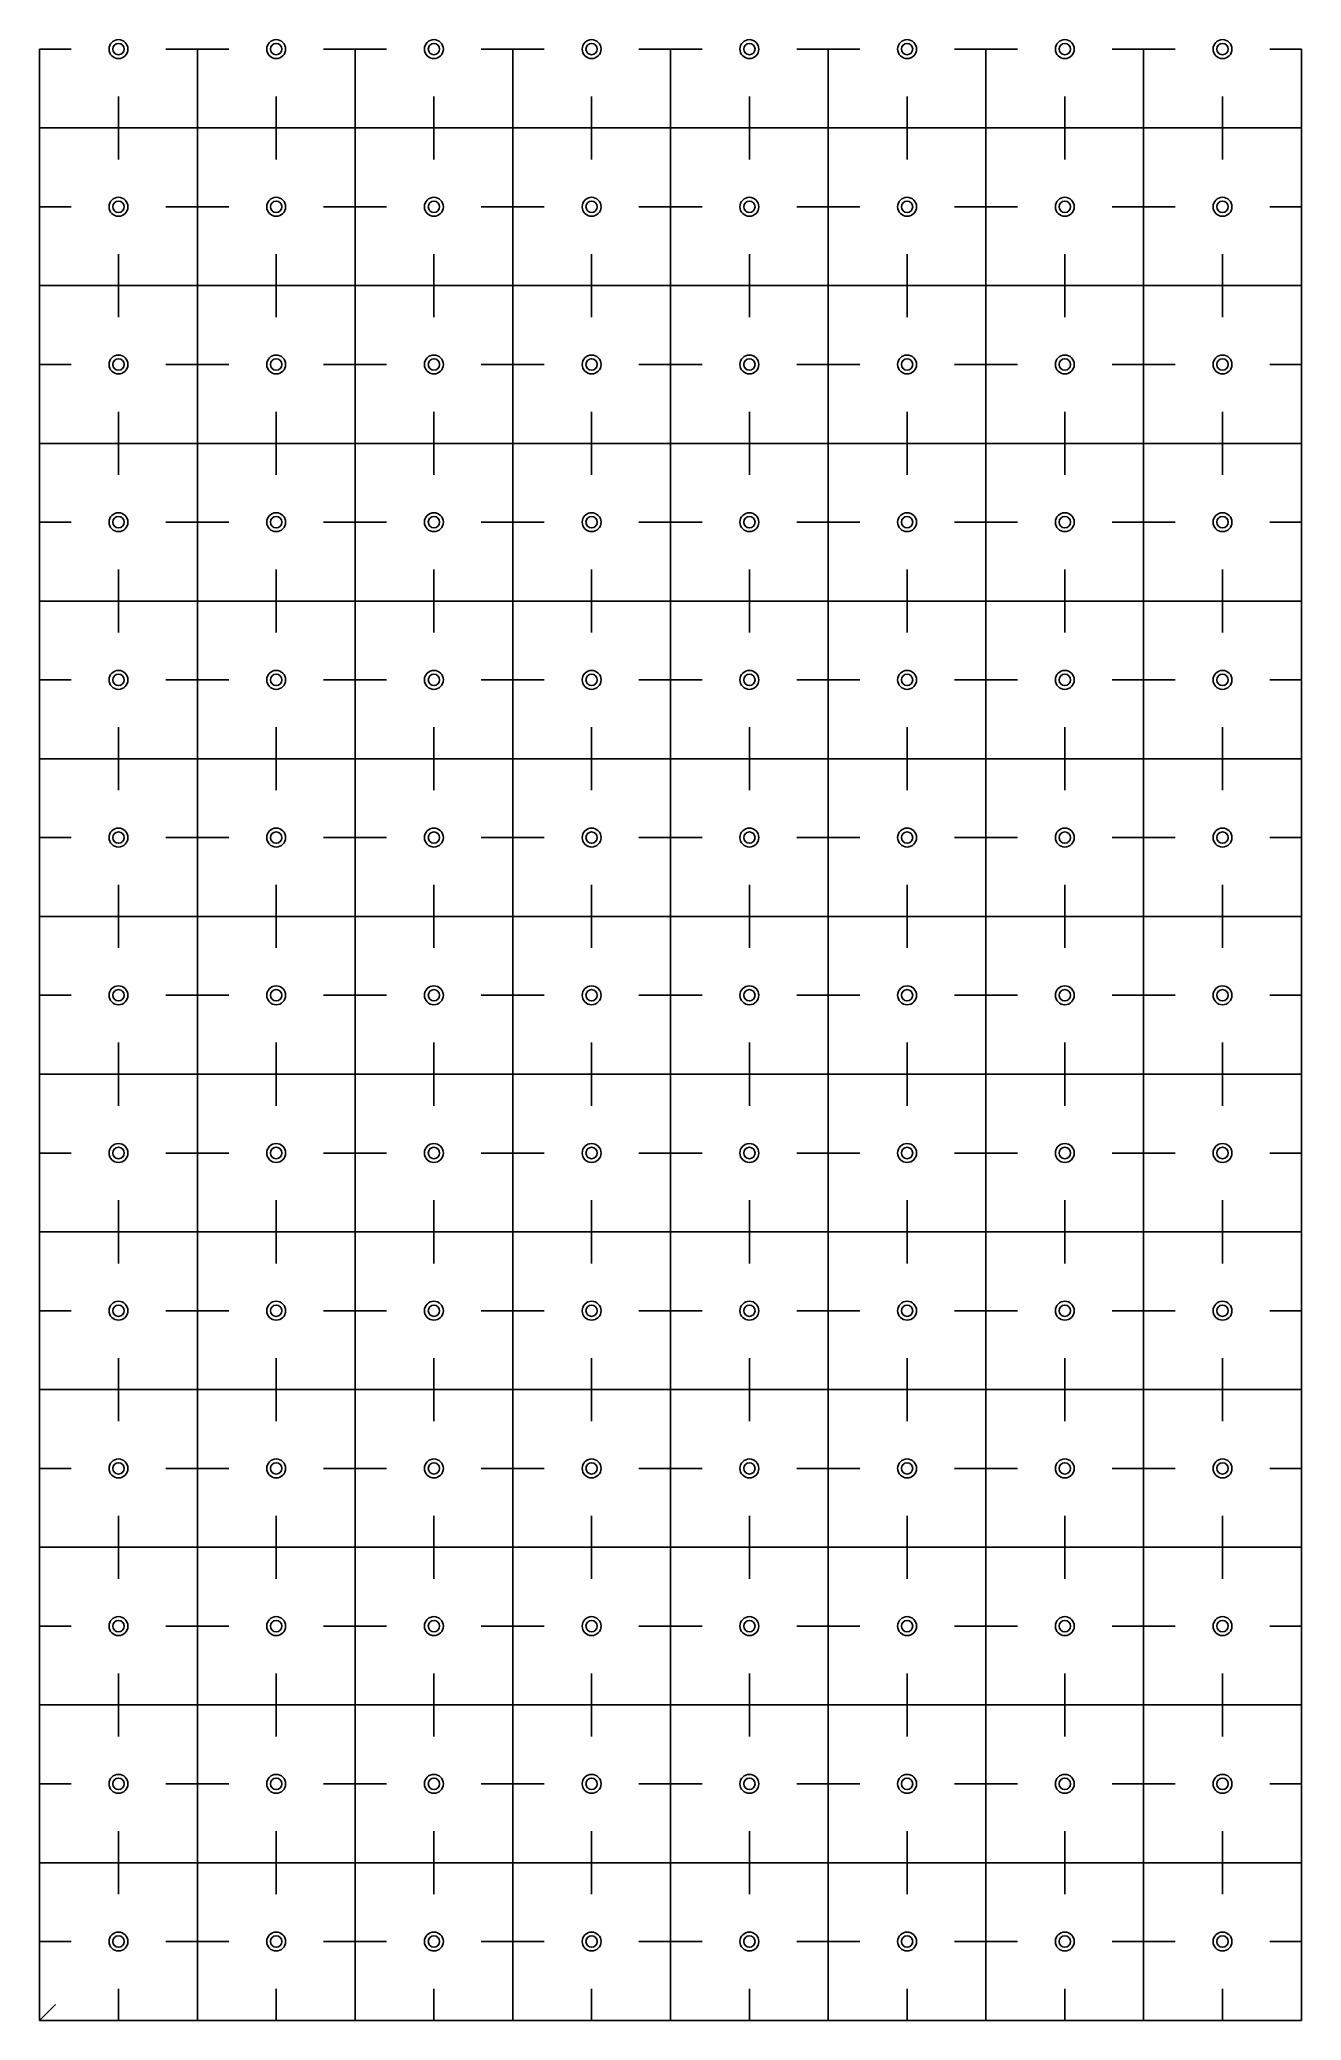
# Model space of a CAD drawing. Header units: millimetres. Extents: x 0 to 800, y 0 to 1256.
import ezdxf

# ---------------------------------------------------------------- set-up
doc = ezdxf.new("R2010")
doc.units = ezdxf.units.MM

msp = doc.modelspace()

# ---------------------------------------------------------------- linework, layer by layer
for p, q in [((0, 0), (0, 1250)), ((100, 0), (100, 1250)), ((200, 0), (200, 1250)), ((300, 0), (300, 1250)), ((400, 0), (400, 1250)), ((500, 0), (500, 1250)), ((600, 0), (600, 1250)), ((700, 0), (700, 1250)), ((800, 0), (800, 1250)), ((0, 0), (0, 0)), ((100, 0), (100, 0)), ((200, 0), (200, 0)), ((300, 0), (300, 0)), ((400, 0), (400, 0)), ((500, 0), (500, 0)), ((600, 0), (600, 0)), ((700, 0), (700, 0)), ((800, 0), (800, 0))]:
    msp.add_line(p, q)
at = {"layer": 'corner'}
for q in [(10, 10), (0, 0)]:
    msp.add_line((0, 0), q, dxfattribs=at)
at = {"layer": 'holes'}
for p, q in [((53.6, 1250), (53.6, 1250)), ((56, 1250), (56, 1250)), ((153.6, 1250), (153.6, 1250)), ((156, 1250), (156, 1250)), ((253.6, 1250), (253.6, 1250)), ((256, 1250), (256, 1250)), ((353.6, 1250), (353.6, 1250)), ((356, 1250), (356, 1250)), ((453.6, 1250), (453.6, 1250)), ((456, 1250), (456, 1250)), ((553.6, 1250), (553.6, 1250)), ((556, 1250), (556, 1250)), ((653.6, 1250), (653.6, 1250)), ((656, 1250), (656, 1250)), ((753.6, 1250), (753.6, 1250)), ((756, 1250), (756, 1250)), ((53.6, 1150), (53.6, 1150)), ((56, 1150), (56, 1150)), ((153.6, 1150), (153.6, 1150)), ((156, 1150), (156, 1150)), ((253.6, 1150), (253.6, 1150)), ((256, 1150), (256, 1150)), ((353.6, 1150), (353.6, 1150)), ((356, 1150), (356, 1150)), ((453.6, 1150), (453.6, 1150)), ((456, 1150), (456, 1150)), ((553.6, 1150), (553.6, 1150)), ((556, 1150), (556, 1150)), ((653.6, 1150), (653.6, 1150)), ((656, 1150), (656, 1150)), ((753.6, 1150), (753.6, 1150)), ((756, 1150), (756, 1150)), ((53.6, 1050), (53.6, 1050)), ((56, 1050), (56, 1050)), ((153.6, 1050), (153.6, 1050)), ((156, 1050), (156, 1050)), ((253.6, 1050), (253.6, 1050)), ((256, 1050), (256, 1050)), ((353.6, 1050), (353.6, 1050)), ((356, 1050), (356, 1050)), ((453.6, 1050), (453.6, 1050)), ((456, 1050), (456, 1050)), ((553.6, 1050), (553.6, 1050)), ((556, 1050), (556, 1050)), ((653.6, 1050), (653.6, 1050)), ((656, 1050), (656, 1050)), ((753.6, 1050), (753.6, 1050)), ((756, 1050), (756, 1050)), ((53.6, 950), (53.6, 950)), ((56, 950), (56, 950)), ((153.6, 950), (153.6, 950)), ((156, 950), (156, 950)), ((253.6, 950), (253.6, 950)), ((256, 950), (256, 950)), ((353.6, 950), (353.6, 950)), ((356, 950), (356, 950)), ((453.6, 950), (453.6, 950)), ((456, 950), (456, 950)), ((553.6, 950), (553.6, 950)), ((556, 950), (556, 950)), ((653.6, 950), (653.6, 950)), ((656, 950), (656, 950)), ((753.6, 950), (753.6, 950)), ((756, 950), (756, 950)), ((53.6, 850), (53.6, 850)), ((56, 850), (56, 850)), ((153.6, 850), (153.6, 850)), ((156, 850), (156, 850)), ((253.6, 850), (253.6, 850)), ((256, 850), (256, 850)), ((353.6, 850), (353.6, 850)), ((356, 850), (356, 850)), ((453.6, 850), (453.6, 850)), ((456, 850), (456, 850)), ((553.6, 850), (553.6, 850)), ((556, 850), (556, 850)), ((653.6, 850), (653.6, 850)), ((656, 850), (656, 850)), ((753.6, 850), (753.6, 850)), ((756, 850), (756, 850)), ((53.6, 750), (53.6, 750)), ((56, 750), (56, 750)), ((153.6, 750), (153.6, 750)), ((156, 750), (156, 750)), ((253.6, 750), (253.6, 750)), ((256, 750), (256, 750)), ((353.6, 750), (353.6, 750)), ((356, 750), (356, 750)), ((453.6, 750), (453.6, 750)), ((456, 750), (456, 750)), ((553.6, 750), (553.6, 750)), ((556, 750), (556, 750)), ((653.6, 750), (653.6, 750)), ((656, 750), (656, 750)), ((753.6, 750), (753.6, 750)), ((756, 750), (756, 750)), ((53.6, 650), (53.6, 650)), ((56, 650), (56, 650)), ((153.6, 650), (153.6, 650)), ((156, 650), (156, 650)), ((253.6, 650), (253.6, 650)), ((256, 650), (256, 650)), ((353.6, 650), (353.6, 650)), ((356, 650), (356, 650)), ((453.6, 650), (453.6, 650)), ((456, 650), (456, 650)), ((553.6, 650), (553.6, 650)), ((556, 650), (556, 650)), ((653.6, 650), (653.6, 650)), ((656, 650), (656, 650)), ((753.6, 650), (753.6, 650)), ((756, 650), (756, 650)), ((53.6, 550), (53.6, 550)), ((56, 550), (56, 550)), ((153.6, 550), (153.6, 550)), ((156, 550), (156, 550)), ((253.6, 550), (253.6, 550)), ((256, 550), (256, 550)), ((353.6, 550), (353.6, 550)), ((356, 550), (356, 550)), ((453.6, 550), (453.6, 550)), ((456, 550), (456, 550)), ((553.6, 550), (553.6, 550)), ((556, 550), (556, 550)), ((653.6, 550), (653.6, 550)), ((656, 550), (656, 550)), ((753.6, 550), (753.6, 550)), ((756, 550), (756, 550)), ((53.6, 450), (53.6, 450)), ((56, 450), (56, 450)), ((153.6, 450), (153.6, 450)), ((156, 450), (156, 450)), ((253.6, 450), (253.6, 450)), ((256, 450), (256, 450)), ((353.6, 450), (353.6, 450)), ((356, 450), (356, 450)), ((453.6, 450), (453.6, 450)), ((456, 450), (456, 450)), ((553.6, 450), (553.6, 450)), ((556, 450), (556, 450)), ((653.6, 450), (653.6, 450)), ((656, 450), (656, 450)), ((753.6, 450), (753.6, 450)), ((756, 450), (756, 450)), ((53.6, 350), (53.6, 350)), ((56, 350), (56, 350)), ((153.6, 350), (153.6, 350)), ((156, 350), (156, 350)), ((253.6, 350), (253.6, 350)), ((256, 350), (256, 350)), ((353.6, 350), (353.6, 350)), ((356, 350), (356, 350)), ((453.6, 350), (453.6, 350)), ((456, 350), (456, 350)), ((553.6, 350), (553.6, 350)), ((556, 350), (556, 350)), ((653.6, 350), (653.6, 350)), ((656, 350), (656, 350)), ((753.6, 350), (753.6, 350)), ((756, 350), (756, 350)), ((53.6, 250), (53.6, 250)), ((56, 250), (56, 250)), ((153.6, 250), (153.6, 250)), ((156, 250), (156, 250)), ((253.6, 250), (253.6, 250)), ((256, 250), (256, 250)), ((353.6, 250), (353.6, 250)), ((356, 250), (356, 250)), ((453.6, 250), (453.6, 250)), ((456, 250), (456, 250)), ((553.6, 250), (553.6, 250)), ((556, 250), (556, 250)), ((653.6, 250), (653.6, 250)), ((656, 250), (656, 250)), ((753.6, 250), (753.6, 250)), ((756, 250), (756, 250)), ((53.6, 150), (53.6, 150)), ((56, 150), (56, 150)), ((153.6, 150), (153.6, 150)), ((156, 150), (156, 150)), ((253.6, 150), (253.6, 150)), ((256, 150), (256, 150)), ((353.6, 150), (353.6, 150)), ((356, 150), (356, 150)), ((453.6, 150), (453.6, 150)), ((456, 150), (456, 150)), ((553.6, 150), (553.6, 150)), ((556, 150), (556, 150)), ((653.6, 150), (653.6, 150)), ((656, 150), (656, 150)), ((753.6, 150), (753.6, 150)), ((756, 150), (756, 150)), ((53.6, 50), (53.6, 50)), ((56, 50), (56, 50)), ((153.6, 50), (153.6, 50)), ((156, 50), (156, 50)), ((253.6, 50), (253.6, 50)), ((256, 50), (256, 50)), ((353.6, 50), (353.6, 50)), ((356, 50), (356, 50)), ((453.6, 50), (453.6, 50)), ((456, 50), (456, 50)), ((553.6, 50), (553.6, 50)), ((556, 50), (556, 50)), ((653.6, 50), (653.6, 50)), ((656, 50), (656, 50)), ((753.6, 50), (753.6, 50)), ((756, 50), (756, 50))]:
    msp.add_line(p, q, dxfattribs=at)
for centre, radius in [((50, 1250), 6), ((150, 1250), 6), ((250, 1250), 6), ((350, 1250), 6), ((450, 1250), 6), ((550, 1250), 6), ((650, 1250), 6), ((750, 1250), 6), ((50, 1250), 3.6), ((150, 1250), 3.6), ((250, 1250), 3.6), ((350, 1250), 3.6), ((450, 1250), 3.6), ((550, 1250), 3.6), ((650, 1250), 3.6), ((750, 1250), 3.6), ((50, 1150), 6), ((150, 1150), 6), ((250, 1150), 6), ((350, 1150), 6), ((450, 1150), 6), ((550, 1150), 6), ((650, 1150), 6), ((750, 1150), 6), ((50, 1150), 3.6), ((150, 1150), 3.6), ((250, 1150), 3.6), ((350, 1150), 3.6), ((450, 1150), 3.6), ((550, 1150), 3.6), ((650, 1150), 3.6), ((750, 1150), 3.6), ((50, 1050), 6), ((150, 1050), 6), ((250, 1050), 6), ((350, 1050), 6), ((450, 1050), 6), ((550, 1050), 6), ((650, 1050), 6), ((750, 1050), 6), ((50, 1050), 3.6), ((150, 1050), 3.6), ((250, 1050), 3.6), ((350, 1050), 3.6), ((450, 1050), 3.6), ((550, 1050), 3.6), ((650, 1050), 3.6), ((750, 1050), 3.6), ((50, 950), 6), ((150, 950), 6), ((250, 950), 6), ((350, 950), 6), ((450, 950), 6), ((550, 950), 6), ((650, 950), 6), ((750, 950), 6), ((50, 950), 3.6), ((150, 950), 3.6), ((250, 950), 3.6), ((350, 950), 3.6), ((450, 950), 3.6), ((550, 950), 3.6), ((650, 950), 3.6), ((750, 950), 3.6), ((50, 850), 6), ((150, 850), 6), ((250, 850), 6), ((350, 850), 6), ((450, 850), 6), ((550, 850), 6), ((650, 850), 6), ((750, 850), 6), ((50, 850), 3.6), ((150, 850), 3.6), ((250, 850), 3.6), ((350, 850), 3.6), ((450, 850), 3.6), ((550, 850), 3.6), ((650, 850), 3.6), ((750, 850), 3.6), ((50, 750), 6), ((50, 750), 3.6), ((150, 750), 6), ((150, 750), 3.6), ((250, 750), 6), ((250, 750), 3.6), ((350, 750), 6), ((350, 750), 3.6), ((450, 750), 6), ((450, 750), 3.6), ((550, 750), 6), ((550, 750), 3.6), ((650, 750), 6), ((650, 750), 3.6), ((750, 750), 6), ((750, 750), 3.6), ((50, 650), 6), ((50, 650), 3.6), ((150, 650), 6), ((150, 650), 3.6), ((250, 650), 6), ((250, 650), 3.6), ((350, 650), 6), ((350, 650), 3.6), ((450, 650), 6), ((450, 650), 3.6), ((550, 650), 6), ((550, 650), 3.6), ((650, 650), 6), ((650, 650), 3.6), ((750, 650), 6), ((750, 650), 3.6), ((50, 550), 6), ((50, 550), 3.6), ((150, 550), 6), ((150, 550), 3.6), ((250, 550), 6), ((250, 550), 3.6), ((350, 550), 6), ((350, 550), 3.6), ((450, 550), 6), ((450, 550), 3.6), ((550, 550), 6), ((550, 550), 3.6), ((650, 550), 6), ((650, 550), 3.6), ((750, 550), 6), ((750, 550), 3.6), ((50, 450), 6), ((50, 450), 3.6), ((150, 450), 6), ((150, 450), 3.6), ((250, 450), 6), ((250, 450), 3.6), ((350, 450), 6), ((350, 450), 3.6), ((450, 450), 6), ((450, 450), 3.6), ((550, 450), 6), ((550, 450), 3.6), ((650, 450), 6), ((650, 450), 3.6), ((750, 450), 6), ((750, 450), 3.6), ((50, 350), 6), ((50, 350), 3.6), ((150, 350), 6), ((150, 350), 3.6), ((250, 350), 6), ((250, 350), 3.6), ((350, 350), 6), ((350, 350), 3.6), ((450, 350), 6), ((450, 350), 3.6), ((550, 350), 6), ((550, 350), 3.6), ((650, 350), 6), ((650, 350), 3.6), ((750, 350), 6), ((750, 350), 3.6), ((50, 250), 6), ((50, 250), 3.6), ((150, 250), 6), ((150, 250), 3.6), ((250, 250), 6), ((250, 250), 3.6), ((350, 250), 6), ((350, 250), 3.6), ((450, 250), 6), ((450, 250), 3.6), ((550, 250), 6), ((550, 250), 3.6), ((650, 250), 6), ((650, 250), 3.6), ((750, 250), 6), ((750, 250), 3.6), ((50, 150), 6), ((50, 150), 3.6), ((150, 150), 6), ((150, 150), 3.6), ((250, 150), 6), ((250, 150), 3.6), ((350, 150), 6), ((350, 150), 3.6), ((450, 150), 6), ((450, 150), 3.6), ((550, 150), 6), ((550, 150), 3.6), ((650, 150), 6), ((650, 150), 3.6), ((750, 150), 6), ((750, 150), 3.6), ((50, 50), 6), ((50, 50), 3.6), ((150, 50), 6), ((150, 50), 3.6), ((250, 50), 6), ((250, 50), 3.6), ((350, 50), 6), ((350, 50), 3.6), ((450, 50), 6), ((450, 50), 3.6), ((550, 50), 6), ((550, 50), 3.6), ((650, 50), 6), ((650, 50), 3.6), ((750, 50), 6), ((750, 50), 3.6)]:
    msp.add_arc(centre, radius, 0, 360, dxfattribs=at)
at = {"layer": 'holes-big'}
for p, q in [((56, 1250), (56, 1250)), ((156, 1250), (156, 1250)), ((256, 1250), (256, 1250)), ((356, 1250), (356, 1250)), ((456, 1250), (456, 1250)), ((556, 1250), (556, 1250)), ((656, 1250), (656, 1250)), ((756, 1250), (756, 1250)), ((56, 1150), (56, 1150)), ((156, 1150), (156, 1150)), ((256, 1150), (256, 1150)), ((356, 1150), (356, 1150)), ((456, 1150), (456, 1150)), ((556, 1150), (556, 1150)), ((656, 1150), (656, 1150)), ((756, 1150), (756, 1150)), ((56, 1050), (56, 1050)), ((156, 1050), (156, 1050)), ((256, 1050), (256, 1050)), ((356, 1050), (356, 1050)), ((456, 1050), (456, 1050)), ((556, 1050), (556, 1050)), ((656, 1050), (656, 1050)), ((756, 1050), (756, 1050)), ((56, 950), (56, 950)), ((156, 950), (156, 950)), ((256, 950), (256, 950)), ((356, 950), (356, 950)), ((456, 950), (456, 950)), ((556, 950), (556, 950)), ((656, 950), (656, 950)), ((756, 950), (756, 950)), ((56, 850), (56, 850)), ((156, 850), (156, 850)), ((256, 850), (256, 850)), ((356, 850), (356, 850)), ((456, 850), (456, 850)), ((556, 850), (556, 850)), ((656, 850), (656, 850)), ((756, 850), (756, 850)), ((56, 750), (56, 750)), ((156, 750), (156, 750)), ((256, 750), (256, 750)), ((356, 750), (356, 750)), ((456, 750), (456, 750)), ((556, 750), (556, 750)), ((656, 750), (656, 750)), ((756, 750), (756, 750)), ((56, 650), (56, 650)), ((156, 650), (156, 650)), ((256, 650), (256, 650)), ((356, 650), (356, 650)), ((456, 650), (456, 650)), ((556, 650), (556, 650)), ((656, 650), (656, 650)), ((756, 650), (756, 650)), ((56, 550), (56, 550)), ((156, 550), (156, 550)), ((256, 550), (256, 550)), ((356, 550), (356, 550)), ((456, 550), (456, 550)), ((556, 550), (556, 550)), ((656, 550), (656, 550)), ((756, 550), (756, 550)), ((56, 450), (56, 450)), ((156, 450), (156, 450)), ((256, 450), (256, 450)), ((356, 450), (356, 450)), ((456, 450), (456, 450)), ((556, 450), (556, 450)), ((656, 450), (656, 450)), ((756, 450), (756, 450)), ((56, 350), (56, 350)), ((156, 350), (156, 350)), ((256, 350), (256, 350)), ((356, 350), (356, 350)), ((456, 350), (456, 350)), ((556, 350), (556, 350)), ((656, 350), (656, 350)), ((756, 350), (756, 350)), ((56, 250), (56, 250)), ((156, 250), (156, 250)), ((256, 250), (256, 250)), ((356, 250), (356, 250)), ((456, 250), (456, 250)), ((556, 250), (556, 250)), ((656, 250), (656, 250)), ((756, 250), (756, 250)), ((56, 150), (56, 150)), ((156, 150), (156, 150)), ((256, 150), (256, 150)), ((356, 150), (356, 150)), ((456, 150), (456, 150)), ((556, 150), (556, 150)), ((656, 150), (656, 150)), ((756, 150), (756, 150)), ((56, 50), (56, 50)), ((156, 50), (156, 50)), ((256, 50), (256, 50)), ((356, 50), (356, 50)), ((456, 50), (456, 50)), ((556, 50), (556, 50)), ((656, 50), (656, 50)), ((756, 50), (756, 50))]:
    msp.add_line(p, q, dxfattribs=at)
for centre in [(50, 1250), (150, 1250), (250, 1250), (350, 1250), (450, 1250), (550, 1250), (650, 1250), (750, 1250), (50, 1150), (150, 1150), (250, 1150), (350, 1150), (450, 1150), (550, 1150), (650, 1150), (750, 1150), (50, 1050), (150, 1050), (250, 1050), (350, 1050), (450, 1050), (550, 1050), (650, 1050), (750, 1050), (50, 950), (150, 950), (250, 950), (350, 950), (450, 950), (550, 950), (650, 950), (750, 950), (50, 850), (150, 850), (250, 850), (350, 850), (450, 850), (550, 850), (650, 850), (750, 850), (50, 750), (150, 750), (250, 750), (350, 750), (450, 750), (550, 750), (650, 750), (750, 750), (50, 650), (150, 650), (250, 650), (350, 650), (450, 650), (550, 650), (650, 650), (750, 650), (50, 550), (150, 550), (250, 550), (350, 550), (450, 550), (550, 550), (650, 550), (750, 550), (50, 450), (150, 450), (250, 450), (350, 450), (450, 450), (550, 450), (650, 450), (750, 450), (50, 350), (150, 350), (250, 350), (350, 350), (450, 350), (550, 350), (650, 350), (750, 350), (50, 250), (150, 250), (250, 250), (350, 250), (450, 250), (550, 250), (650, 250), (750, 250), (50, 150), (150, 150), (250, 150), (350, 150), (450, 150), (550, 150), (650, 150), (750, 150), (50, 50), (150, 50), (250, 50), (350, 50), (450, 50), (550, 50), (650, 50), (750, 50)]:
    msp.add_arc(centre, 6, 0, 360, dxfattribs=at)
at = {"layer": 'holes-small'}
for p, q in [((53.6, 1250), (53.6, 1250)), ((153.6, 1250), (153.6, 1250)), ((253.6, 1250), (253.6, 1250)), ((353.6, 1250), (353.6, 1250)), ((453.6, 1250), (453.6, 1250)), ((553.6, 1250), (553.6, 1250)), ((653.6, 1250), (653.6, 1250)), ((753.6, 1250), (753.6, 1250)), ((53.6, 1150), (53.6, 1150)), ((153.6, 1150), (153.6, 1150)), ((253.6, 1150), (253.6, 1150)), ((353.6, 1150), (353.6, 1150)), ((453.6, 1150), (453.6, 1150)), ((553.6, 1150), (553.6, 1150)), ((653.6, 1150), (653.6, 1150)), ((753.6, 1150), (753.6, 1150)), ((53.6, 1050), (53.6, 1050)), ((153.6, 1050), (153.6, 1050)), ((253.6, 1050), (253.6, 1050)), ((353.6, 1050), (353.6, 1050)), ((453.6, 1050), (453.6, 1050)), ((553.6, 1050), (553.6, 1050)), ((653.6, 1050), (653.6, 1050)), ((753.6, 1050), (753.6, 1050)), ((53.6, 950), (53.6, 950)), ((153.6, 950), (153.6, 950)), ((253.6, 950), (253.6, 950)), ((353.6, 950), (353.6, 950)), ((453.6, 950), (453.6, 950)), ((553.6, 950), (553.6, 950)), ((653.6, 950), (653.6, 950)), ((753.6, 950), (753.6, 950)), ((53.6, 850), (53.6, 850)), ((153.6, 850), (153.6, 850)), ((253.6, 850), (253.6, 850)), ((353.6, 850), (353.6, 850)), ((453.6, 850), (453.6, 850)), ((553.6, 850), (553.6, 850)), ((653.6, 850), (653.6, 850)), ((753.6, 850), (753.6, 850)), ((53.6, 750), (53.6, 750)), ((153.6, 750), (153.6, 750)), ((253.6, 750), (253.6, 750)), ((353.6, 750), (353.6, 750)), ((453.6, 750), (453.6, 750)), ((553.6, 750), (553.6, 750)), ((653.6, 750), (653.6, 750)), ((753.6, 750), (753.6, 750)), ((53.6, 650), (53.6, 650)), ((153.6, 650), (153.6, 650)), ((253.6, 650), (253.6, 650)), ((353.6, 650), (353.6, 650)), ((453.6, 650), (453.6, 650)), ((553.6, 650), (553.6, 650)), ((653.6, 650), (653.6, 650)), ((753.6, 650), (753.6, 650)), ((53.6, 550), (53.6, 550)), ((153.6, 550), (153.6, 550)), ((253.6, 550), (253.6, 550)), ((353.6, 550), (353.6, 550)), ((453.6, 550), (453.6, 550)), ((553.6, 550), (553.6, 550)), ((653.6, 550), (653.6, 550)), ((753.6, 550), (753.6, 550)), ((53.6, 450), (53.6, 450)), ((153.6, 450), (153.6, 450)), ((253.6, 450), (253.6, 450)), ((353.6, 450), (353.6, 450)), ((453.6, 450), (453.6, 450)), ((553.6, 450), (553.6, 450)), ((653.6, 450), (653.6, 450)), ((753.6, 450), (753.6, 450)), ((53.6, 350), (53.6, 350)), ((153.6, 350), (153.6, 350)), ((253.6, 350), (253.6, 350)), ((353.6, 350), (353.6, 350)), ((453.6, 350), (453.6, 350)), ((553.6, 350), (553.6, 350)), ((653.6, 350), (653.6, 350)), ((753.6, 350), (753.6, 350)), ((53.6, 250), (53.6, 250)), ((153.6, 250), (153.6, 250)), ((253.6, 250), (253.6, 250)), ((353.6, 250), (353.6, 250)), ((453.6, 250), (453.6, 250)), ((553.6, 250), (553.6, 250)), ((653.6, 250), (653.6, 250)), ((753.6, 250), (753.6, 250)), ((53.6, 150), (53.6, 150)), ((153.6, 150), (153.6, 150)), ((253.6, 150), (253.6, 150)), ((353.6, 150), (353.6, 150)), ((453.6, 150), (453.6, 150)), ((553.6, 150), (553.6, 150)), ((653.6, 150), (653.6, 150)), ((753.6, 150), (753.6, 150)), ((53.6, 50), (53.6, 50)), ((153.6, 50), (153.6, 50)), ((253.6, 50), (253.6, 50)), ((353.6, 50), (353.6, 50)), ((453.6, 50), (453.6, 50)), ((553.6, 50), (553.6, 50)), ((653.6, 50), (653.6, 50)), ((753.6, 50), (753.6, 50))]:
    msp.add_line(p, q, dxfattribs=at)
for centre in [(50, 1250), (150, 1250), (250, 1250), (350, 1250), (450, 1250), (550, 1250), (650, 1250), (750, 1250), (50, 1150), (150, 1150), (250, 1150), (350, 1150), (450, 1150), (550, 1150), (650, 1150), (750, 1150), (50, 1050), (150, 1050), (250, 1050), (350, 1050), (450, 1050), (550, 1050), (650, 1050), (750, 1050), (50, 950), (150, 950), (250, 950), (350, 950), (450, 950), (550, 950), (650, 950), (750, 950), (50, 850), (150, 850), (250, 850), (350, 850), (450, 850), (550, 850), (650, 850), (750, 850), (50, 750), (150, 750), (250, 750), (350, 750), (450, 750), (550, 750), (650, 750), (750, 750), (50, 650), (150, 650), (250, 650), (350, 650), (450, 650), (550, 650), (650, 650), (750, 650), (50, 550), (150, 550), (250, 550), (350, 550), (450, 550), (550, 550), (650, 550), (750, 550), (50, 450), (150, 450), (250, 450), (350, 450), (450, 450), (550, 450), (650, 450), (750, 450), (50, 350), (150, 350), (250, 350), (350, 350), (450, 350), (550, 350), (650, 350), (750, 350), (50, 250), (150, 250), (250, 250), (350, 250), (450, 250), (550, 250), (650, 250), (750, 250), (50, 150), (150, 150), (250, 150), (350, 150), (450, 150), (550, 150), (650, 150), (750, 150), (50, 50), (150, 50), (250, 50), (350, 50), (450, 50), (550, 50), (650, 50), (750, 50)]:
    msp.add_arc(centre, 3.6, 0, 360, dxfattribs=at)
at = {"layer": 'x-half'}
for p, q in [((0, 1250), (0, 1250)), ((0, 1250), (20, 1250)), ((80, 1250), (80, 1250)), ((80, 1250), (120, 1250)), ((180, 1250), (180, 1250)), ((180, 1250), (220, 1250)), ((280, 1250), (280, 1250)), ((280, 1250), (320, 1250)), ((380, 1250), (380, 1250)), ((380, 1250), (420, 1250)), ((480, 1250), (480, 1250)), ((480, 1250), (520, 1250)), ((580, 1250), (580, 1250)), ((580, 1250), (620, 1250)), ((680, 1250), (680, 1250)), ((680, 1250), (720, 1250)), ((800, 1250), (780, 1250)), ((800, 1250), (800, 1250)), ((0, 1150), (0, 1150)), ((0, 1150), (20, 1150)), ((80, 1150), (80, 1150)), ((80, 1150), (120, 1150)), ((180, 1150), (180, 1150)), ((180, 1150), (220, 1150)), ((280, 1150), (280, 1150)), ((280, 1150), (320, 1150)), ((380, 1150), (380, 1150)), ((380, 1150), (420, 1150)), ((480, 1150), (480, 1150)), ((480, 1150), (520, 1150)), ((580, 1150), (580, 1150)), ((580, 1150), (620, 1150)), ((680, 1150), (680, 1150)), ((680, 1150), (720, 1150)), ((800, 1150), (780, 1150)), ((800, 1150), (800, 1150)), ((0, 1050), (0, 1050)), ((0, 1050), (20, 1050)), ((80, 1050), (80, 1050)), ((80, 1050), (120, 1050)), ((180, 1050), (180, 1050)), ((180, 1050), (220, 1050)), ((280, 1050), (280, 1050)), ((280, 1050), (320, 1050)), ((380, 1050), (380, 1050)), ((380, 1050), (420, 1050)), ((480, 1050), (480, 1050)), ((480, 1050), (520, 1050)), ((580, 1050), (580, 1050)), ((580, 1050), (620, 1050)), ((680, 1050), (680, 1050)), ((680, 1050), (720, 1050)), ((800, 1050), (780, 1050)), ((800, 1050), (800, 1050)), ((0, 950), (0, 950)), ((0, 950), (20, 950)), ((80, 950), (80, 950)), ((80, 950), (120, 950)), ((180, 950), (180, 950)), ((180, 950), (220, 950)), ((280, 950), (280, 950)), ((280, 950), (320, 950)), ((380, 950), (380, 950)), ((380, 950), (420, 950)), ((480, 950), (480, 950)), ((480, 950), (520, 950)), ((580, 950), (580, 950)), ((580, 950), (620, 950)), ((680, 950), (680, 950)), ((680, 950), (720, 950)), ((800, 950), (780, 950)), ((800, 950), (800, 950)), ((0, 850), (0, 850)), ((0, 850), (20, 850)), ((80, 850), (80, 850)), ((80, 850), (120, 850)), ((180, 850), (180, 850)), ((180, 850), (220, 850)), ((280, 850), (280, 850)), ((280, 850), (320, 850)), ((380, 850), (380, 850)), ((380, 850), (420, 850)), ((480, 850), (480, 850)), ((480, 850), (520, 850)), ((580, 850), (580, 850)), ((580, 850), (620, 850)), ((680, 850), (680, 850)), ((680, 850), (720, 850)), ((800, 850), (780, 850)), ((800, 850), (800, 850)), ((0, 750), (0, 750)), ((0, 750), (20, 750)), ((80, 750), (80, 750)), ((80, 750), (120, 750)), ((180, 750), (180, 750)), ((180, 750), (220, 750)), ((280, 750), (280, 750)), ((280, 750), (320, 750)), ((380, 750), (380, 750)), ((380, 750), (420, 750)), ((480, 750), (480, 750)), ((480, 750), (520, 750)), ((580, 750), (580, 750)), ((580, 750), (620, 750)), ((680, 750), (680, 750)), ((680, 750), (720, 750)), ((800, 750), (780, 750)), ((800, 750), (800, 750)), ((0, 650), (0, 650)), ((0, 650), (20, 650)), ((80, 650), (80, 650)), ((80, 650), (120, 650)), ((180, 650), (180, 650)), ((180, 650), (220, 650)), ((280, 650), (280, 650)), ((280, 650), (320, 650)), ((380, 650), (380, 650)), ((380, 650), (420, 650)), ((480, 650), (480, 650)), ((480, 650), (520, 650)), ((580, 650), (580, 650)), ((580, 650), (620, 650)), ((680, 650), (680, 650)), ((680, 650), (720, 650)), ((800, 650), (780, 650)), ((800, 650), (800, 650)), ((0, 550), (0, 550)), ((0, 550), (20, 550)), ((80, 550), (80, 550)), ((80, 550), (120, 550)), ((180, 550), (180, 550)), ((180, 550), (220, 550)), ((280, 550), (280, 550)), ((280, 550), (320, 550)), ((380, 550), (380, 550)), ((380, 550), (420, 550)), ((480, 550), (480, 550)), ((480, 550), (520, 550)), ((580, 550), (580, 550)), ((580, 550), (620, 550)), ((680, 550), (680, 550)), ((680, 550), (720, 550)), ((800, 550), (780, 550)), ((800, 550), (800, 550)), ((0, 450), (0, 450)), ((0, 450), (20, 450)), ((80, 450), (80, 450)), ((80, 450), (120, 450)), ((180, 450), (180, 450)), ((180, 450), (220, 450)), ((280, 450), (280, 450)), ((280, 450), (320, 450)), ((380, 450), (380, 450)), ((380, 450), (420, 450)), ((480, 450), (480, 450)), ((480, 450), (520, 450)), ((580, 450), (580, 450)), ((580, 450), (620, 450)), ((680, 450), (680, 450)), ((680, 450), (720, 450)), ((800, 450), (780, 450)), ((800, 450), (800, 450)), ((0, 350), (0, 350)), ((0, 350), (20, 350)), ((80, 350), (80, 350)), ((80, 350), (120, 350)), ((180, 350), (180, 350)), ((180, 350), (220, 350)), ((280, 350), (280, 350)), ((280, 350), (320, 350)), ((380, 350), (380, 350)), ((380, 350), (420, 350)), ((480, 350), (480, 350)), ((480, 350), (520, 350)), ((580, 350), (580, 350)), ((580, 350), (620, 350)), ((680, 350), (680, 350)), ((680, 350), (720, 350)), ((800, 350), (780, 350)), ((800, 350), (800, 350)), ((0, 250), (0, 250)), ((0, 250), (20, 250)), ((80, 250), (80, 250)), ((80, 250), (120, 250)), ((180, 250), (180, 250)), ((180, 250), (220, 250)), ((280, 250), (280, 250)), ((280, 250), (320, 250)), ((380, 250), (380, 250)), ((380, 250), (420, 250)), ((480, 250), (480, 250)), ((480, 250), (520, 250)), ((580, 250), (580, 250)), ((580, 250), (620, 250)), ((680, 250), (680, 250)), ((680, 250), (720, 250)), ((800, 250), (780, 250)), ((800, 250), (800, 250)), ((0, 150), (0, 150)), ((0, 150), (20, 150)), ((80, 150), (80, 150)), ((80, 150), (120, 150)), ((180, 150), (180, 150)), ((180, 150), (220, 150)), ((280, 150), (280, 150)), ((280, 150), (320, 150)), ((380, 150), (380, 150)), ((380, 150), (420, 150)), ((480, 150), (480, 150)), ((480, 150), (520, 150)), ((580, 150), (580, 150)), ((580, 150), (620, 150)), ((680, 150), (680, 150)), ((680, 150), (720, 150)), ((800, 150), (780, 150)), ((800, 150), (800, 150)), ((0, 50), (0, 50)), ((0, 50), (20, 50)), ((80, 50), (80, 50)), ((80, 50), (120, 50)), ((180, 50), (180, 50)), ((180, 50), (220, 50)), ((280, 50), (280, 50)), ((280, 50), (320, 50)), ((380, 50), (380, 50)), ((380, 50), (420, 50)), ((480, 50), (480, 50)), ((480, 50), (520, 50)), ((580, 50), (580, 50)), ((580, 50), (620, 50)), ((680, 50), (680, 50)), ((680, 50), (720, 50)), ((800, 50), (780, 50)), ((800, 50), (800, 50))]:
    msp.add_line(p, q, dxfattribs=at)
at = {"layer": 'x-lines'}
for p, q in [((0, 1200), (0, 1200)), ((0, 1200), (800, 1200)), ((0, 1100), (0, 1100)), ((0, 1100), (800, 1100)), ((0, 1000), (0, 1000)), ((0, 1000), (800, 1000)), ((0, 900), (0, 900)), ((0, 900), (800, 900)), ((0, 800), (0, 800)), ((0, 800), (800, 800)), ((0, 700), (0, 700)), ((0, 700), (800, 700)), ((0, 600), (0, 600)), ((0, 600), (800, 600)), ((0, 500), (0, 500)), ((0, 500), (800, 500)), ((0, 400), (0, 400)), ((0, 400), (800, 400)), ((0, 300), (0, 300)), ((0, 300), (800, 300)), ((0, 200), (0, 200)), ((0, 200), (800, 200)), ((0, 100), (0, 100)), ((0, 100), (800, 100)), ((0, 0), (0, 0)), ((0, 0), (800, 0))]:
    msp.add_line(p, q, dxfattribs=at)
at = {"layer": 'y-half'}
for p, q in [((50, 1220), (50, 1220)), ((50, 1220), (50, 1180)), ((150, 1220), (150, 1220)), ((150, 1220), (150, 1180)), ((250, 1220), (250, 1220)), ((250, 1220), (250, 1180)), ((350, 1220), (350, 1220)), ((350, 1220), (350, 1180)), ((450, 1220), (450, 1220)), ((450, 1220), (450, 1180)), ((550, 1220), (550, 1220)), ((550, 1220), (550, 1180)), ((650, 1220), (650, 1220)), ((650, 1220), (650, 1180)), ((750, 1220), (750, 1220)), ((750, 1220), (750, 1180)), ((50, 1120), (50, 1120)), ((50, 1120), (50, 1080)), ((150, 1120), (150, 1120)), ((150, 1120), (150, 1080)), ((250, 1120), (250, 1120)), ((250, 1120), (250, 1080)), ((350, 1120), (350, 1120)), ((350, 1120), (350, 1080)), ((450, 1120), (450, 1120)), ((450, 1120), (450, 1080)), ((550, 1120), (550, 1120)), ((550, 1120), (550, 1080)), ((650, 1120), (650, 1120)), ((650, 1120), (650, 1080)), ((750, 1120), (750, 1120)), ((750, 1120), (750, 1080)), ((50, 1020), (50, 1020)), ((50, 1020), (50, 980)), ((150, 1020), (150, 1020)), ((150, 1020), (150, 980)), ((250, 1020), (250, 1020)), ((250, 1020), (250, 980)), ((350, 1020), (350, 1020)), ((350, 1020), (350, 980)), ((450, 1020), (450, 1020)), ((450, 1020), (450, 980)), ((550, 1020), (550, 1020)), ((550, 1020), (550, 980)), ((650, 1020), (650, 1020)), ((650, 1020), (650, 980)), ((750, 1020), (750, 1020)), ((750, 1020), (750, 980)), ((50, 920), (50, 920)), ((50, 920), (50, 880)), ((150, 920), (150, 920)), ((150, 920), (150, 880)), ((250, 920), (250, 920)), ((250, 920), (250, 880)), ((350, 920), (350, 920)), ((350, 920), (350, 880)), ((450, 920), (450, 920)), ((450, 920), (450, 880)), ((550, 920), (550, 920)), ((550, 920), (550, 880)), ((650, 920), (650, 920)), ((650, 920), (650, 880)), ((750, 920), (750, 920)), ((750, 920), (750, 880)), ((50, 820), (50, 820)), ((50, 820), (50, 780)), ((150, 820), (150, 820)), ((150, 820), (150, 780)), ((250, 820), (250, 820)), ((250, 820), (250, 780)), ((350, 820), (350, 820)), ((350, 820), (350, 780)), ((450, 820), (450, 820)), ((450, 820), (450, 780)), ((550, 820), (550, 820)), ((550, 820), (550, 780)), ((650, 820), (650, 820)), ((650, 820), (650, 780)), ((750, 820), (750, 820)), ((750, 820), (750, 780)), ((50, 720), (50, 720)), ((50, 720), (50, 680)), ((150, 720), (150, 720)), ((150, 720), (150, 680)), ((250, 720), (250, 720)), ((250, 720), (250, 680)), ((350, 720), (350, 720)), ((350, 720), (350, 680)), ((450, 720), (450, 720)), ((450, 720), (450, 680)), ((550, 720), (550, 720)), ((550, 720), (550, 680)), ((650, 720), (650, 720)), ((650, 720), (650, 680)), ((750, 720), (750, 720)), ((750, 720), (750, 680)), ((50, 620), (50, 620)), ((50, 620), (50, 580)), ((150, 620), (150, 620)), ((150, 620), (150, 580)), ((250, 620), (250, 620)), ((250, 620), (250, 580)), ((350, 620), (350, 620)), ((350, 620), (350, 580)), ((450, 620), (450, 620)), ((450, 620), (450, 580)), ((550, 620), (550, 620)), ((550, 620), (550, 580)), ((650, 620), (650, 620)), ((650, 620), (650, 580)), ((750, 620), (750, 620)), ((750, 620), (750, 580)), ((50, 480), (50, 520)), ((150, 480), (150, 520)), ((250, 480), (250, 520)), ((350, 480), (350, 520)), ((450, 480), (450, 520)), ((550, 480), (550, 520)), ((650, 480), (650, 520)), ((750, 480), (750, 520)), ((50, 480), (50, 480)), ((150, 480), (150, 480)), ((250, 480), (250, 480)), ((350, 480), (350, 480)), ((450, 480), (450, 480)), ((550, 480), (550, 480)), ((650, 480), (650, 480)), ((750, 480), (750, 480)), ((50, 380), (50, 420)), ((150, 380), (150, 420)), ((250, 380), (250, 420)), ((350, 380), (350, 420)), ((450, 380), (450, 420)), ((550, 380), (550, 420)), ((650, 380), (650, 420)), ((750, 380), (750, 420)), ((50, 380), (50, 380)), ((150, 380), (150, 380)), ((250, 380), (250, 380)), ((350, 380), (350, 380)), ((450, 380), (450, 380)), ((550, 380), (550, 380)), ((650, 380), (650, 380)), ((750, 380), (750, 380)), ((50, 280), (50, 320)), ((150, 280), (150, 320)), ((250, 280), (250, 320)), ((350, 280), (350, 320)), ((450, 280), (450, 320)), ((550, 280), (550, 320)), ((650, 280), (650, 320)), ((750, 280), (750, 320)), ((50, 280), (50, 280)), ((150, 280), (150, 280)), ((250, 280), (250, 280)), ((350, 280), (350, 280)), ((450, 280), (450, 280)), ((550, 280), (550, 280)), ((650, 280), (650, 280)), ((750, 280), (750, 280)), ((50, 180), (50, 220)), ((150, 180), (150, 220)), ((250, 180), (250, 220)), ((350, 180), (350, 220)), ((450, 180), (450, 220)), ((550, 180), (550, 220)), ((650, 180), (650, 220)), ((750, 180), (750, 220)), ((50, 180), (50, 180)), ((150, 180), (150, 180)), ((250, 180), (250, 180)), ((350, 180), (350, 180)), ((450, 180), (450, 180)), ((550, 180), (550, 180)), ((650, 180), (650, 180)), ((750, 180), (750, 180)), ((50, 80), (50, 120)), ((150, 80), (150, 120)), ((250, 80), (250, 120)), ((350, 80), (350, 120)), ((450, 80), (450, 120)), ((550, 80), (550, 120)), ((650, 80), (650, 120)), ((750, 80), (750, 120)), ((50, 80), (50, 80)), ((150, 80), (150, 80)), ((250, 80), (250, 80)), ((350, 80), (350, 80)), ((450, 80), (450, 80)), ((550, 80), (550, 80)), ((650, 80), (650, 80)), ((750, 80), (750, 80)), ((50, 0), (50, 20)), ((150, 0), (150, 20)), ((250, 0), (250, 20)), ((350, 0), (350, 20)), ((450, 0), (450, 20)), ((550, 0), (550, 20)), ((650, 0), (650, 20)), ((750, 0), (750, 20)), ((50, 0), (50, 0)), ((150, 0), (150, 0)), ((250, 0), (250, 0)), ((350, 0), (350, 0)), ((450, 0), (450, 0)), ((550, 0), (550, 0)), ((650, 0), (650, 0)), ((750, 0), (750, 0))]:
    msp.add_line(p, q, dxfattribs=at)

doc.saveas('drawing.dxf')
